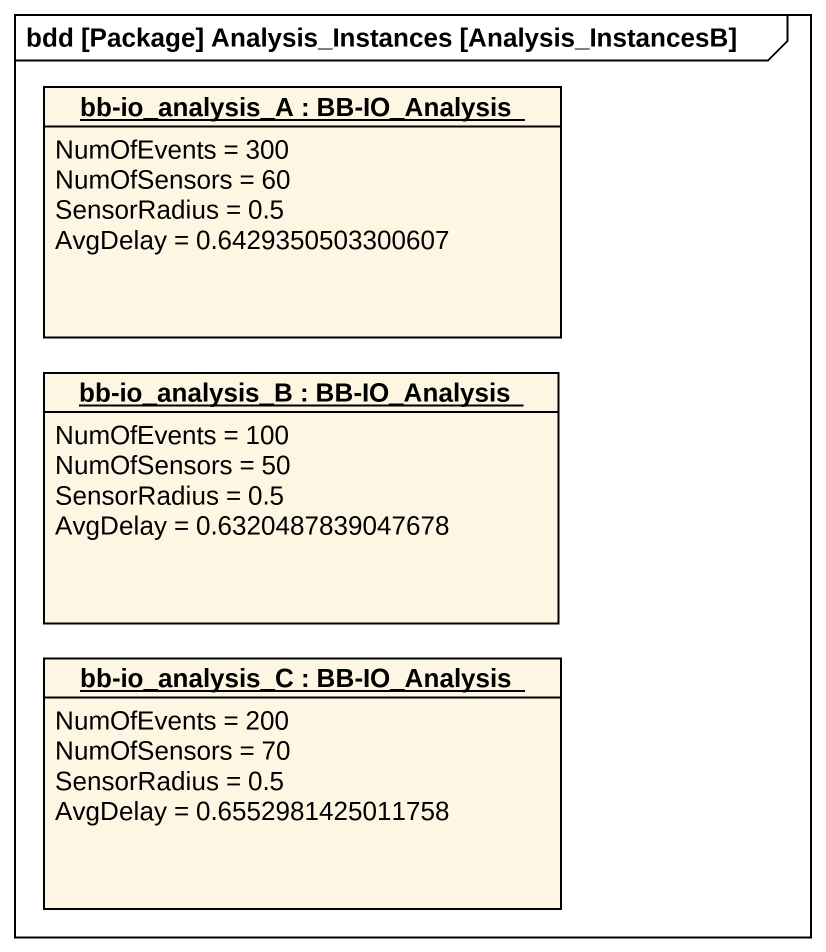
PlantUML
@startuml
mainframe bdd [Package] Analysis_Instances [Analysis_InstancesB]
hide circle
hide empty members
object "bb-io_analysis_A : BB-IO_Analysis" as bb_io_analysis_A {
  NumOfEvents = 300
  NumOfSensors = 60
  SensorRadius = 0.5
  AvgDelay = 0.6429350503300607
}
object "bb-io_analysis_B : BB-IO_Analysis" as bb_io_analysis_B {
  NumOfEvents = 100
  NumOfSensors = 50
  SensorRadius = 0.5
  AvgDelay = 0.6320487839047678
}
object "bb-io_analysis_C : BB-IO_Analysis" as bb_io_analysis_C {
  NumOfEvents = 200
  NumOfSensors = 70
  SensorRadius = 0.5
  AvgDelay = 0.6552981425011758
}
@enduml
